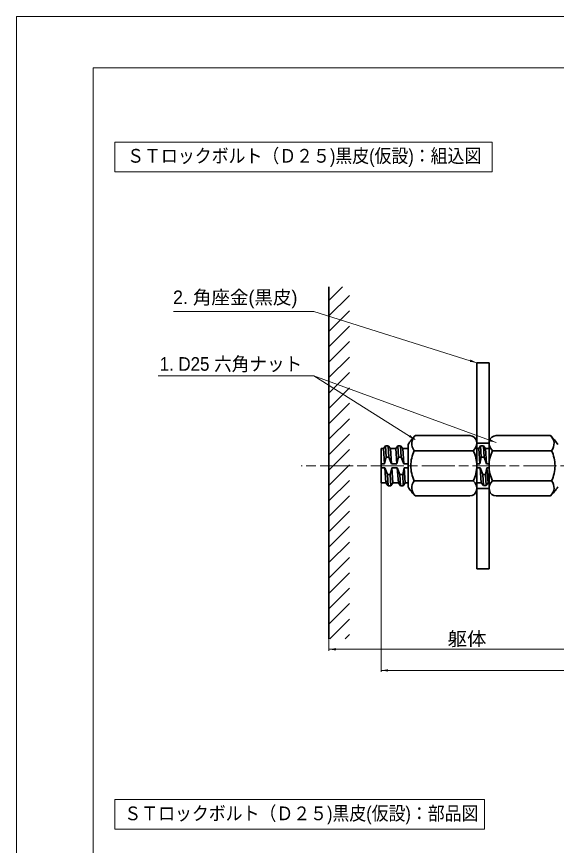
# Model space of a CAD drawing. Units: millimetres at full size, sheet at 1:2; details may follow other scales. Extents: x 2222 to 3904, y 1083 to 2271.
# Drawn here: x 2222 to 2615, y 1667 to 2271 of the extents above; entities that cross this region are included whole.
import ezdxf
from ezdxf.enums import TextEntityAlignment as Align

# ---------------------------------------------------------------- set-up
doc = ezdxf.new("R2010")
doc.units = ezdxf.units.MM
doc.header["$LTSCALE"] = 2
doc.linetypes.add('CHAIN', pattern=[18.5, 12, -1.5, 3.5, -1.5])
for name, color, linetype, lineweight in [('1 外形線', 7, 'Continuous', 35), ('2 細い実線', 3, 'Continuous', 20), ('4中心線', 1, 'CHAIN', 15), ('6寸法線', 4, 'Continuous', 13), ('7 枠・タイトル', 7, 'Continuous', 13), ('Defpoints_2', 7, 'Continuous', 13)]:
    doc.layers.add(name, color=color, linetype=linetype, lineweight=lineweight)
doc.styles.add('ＭＳ Ｐゴシック', font='')
doc.styles.get('ＭＳ Ｐゴシック').set_extended_font_data('MS PGothic')

# ---------------------------------------------------------------- blocks, each defined once
blk = doc.blocks.new('filled_arrow')
at = {"color": 0, "linetype": 'Continuous', "lineweight": -2}
blk.add_solid([(7.5, 1.25), (0, 0), (7.5, -1.25)], dxfattribs=at)

msp = doc.modelspace()

# ---------------------------------------------------------------- hatches: boundary and pattern name
at = {"layer": '2 細い実線'}
h = msp.add_hatch(dxfattribs=at)
h.set_pattern_fill('USER', color=256, style=0, pattern_type=2)
h.set_pattern_definition([(45, (2220.692, 1083.076), (-5.61266, 5.61266), [])])
h.paths.add_polyline_path([(2464.784, 1945.458), (2464.784, 1943.968), (2464.784, 1942.458), (2464.784, 1934.608), (2464.785, 1817.915), (2449.785, 1817.915), (2449.784, 1943.968), (2449.783, 2074.233), (2464.783, 2074.233), (2464.784, 1953.308)])

# ---------------------------------------------------------------- linework, layer by layer
at = {"layer": '1 外形線'}
for p, q in [((2449.785, 1817.915), (2449.783, 2074.233)), ((2557.341, 1960.469), (2557.343, 2018.981)), ((2566.343, 2018.981), (2557.343, 2018.981)), ((2566.343, 2018.981), (2566.341, 1960.469)), ((2552.286, 1965.919), (2512.66, 1965.919)), ((2571.395, 1965.919), (2611.02, 1965.918)), ((2487.828, 1956.478), (2487.829, 1931.478)), ((2489.494, 1956.46), (2487.828, 1956.46)), ((2490.887, 1958.46), (2489.494, 1956.46)), ((2490.258, 1945.455), (2489.494, 1956.46)), ((2491.363, 1950.305), (2490.887, 1958.46)), ((2492.888, 1958.46), (2490.887, 1958.46)), ((2492.888, 1958.46), (2494.504, 1956.46)), ((2493.362, 1950.304), (2492.888, 1958.46)), ((2495.268, 1945.455), (2494.504, 1956.46)), ((2498.517, 1956.46), (2494.504, 1956.46)), ((2499.91, 1958.46), (2498.517, 1956.46)), ((2499.281, 1945.455), (2498.517, 1956.46)), ((2500.386, 1950.304), (2499.91, 1958.46)), ((2501.911, 1958.46), (2499.91, 1958.46)), ((2501.911, 1958.46), (2503.527, 1956.46)), ((2502.385, 1950.304), (2501.911, 1958.46)), ((2504.291, 1945.455), (2503.527, 1956.46)), ((2507.34, 1956.46), (2503.527, 1956.46)), ((2507.34, 1943.969), (2507.34, 1959.329)), ((2566.34, 1960.432), (2557.34, 1960.432)), ((2557.34, 1943.969), (2557.34, 1960.432)), ((2558.783, 1956.472), (2557.34, 1956.472)), ((2560.176, 1958.472), (2558.783, 1956.472)), ((2559.547, 1945.46), (2558.783, 1956.472)), ((2560.651, 1950.31), (2560.176, 1958.472)), ((2562.176, 1958.472), (2560.176, 1958.472)), ((2562.176, 1958.472), (2563.792, 1956.471)), ((2562.651, 1950.31), (2562.176, 1958.472)), ((2564.557, 1945.46), (2563.792, 1956.471)), ((2566.34, 1956.472), (2563.793, 1956.472)), ((2566.34, 1943.969), (2566.34, 1960.432)), ((2491.363, 1950.305), (2490.258, 1945.455)), ((2491.363, 1950.305), (2493.362, 1950.304)), ((2493.362, 1950.304), (2495.268, 1945.455)), ((2500.386, 1950.304), (2499.281, 1945.455)), ((2500.386, 1950.304), (2502.385, 1950.304)), ((2502.385, 1950.304), (2504.291, 1945.455)), ((2554.803, 1954.944), (2511.89, 1954.944)), ((2560.651, 1950.31), (2559.547, 1945.46)), ((2560.651, 1950.31), (2562.651, 1950.31)), ((2562.573, 1950.31), (2562.651, 1950.31)), ((2562.651, 1950.31), (2564.557, 1945.46)), ((2568.878, 1954.944), (2611.79, 1954.943)), ((2490.258, 1945.455), (2487.828, 1945.455)), ((2499.281, 1945.455), (2495.268, 1945.455)), ((2507.34, 1945.455), (2504.291, 1945.455)), ((2507.34, 1943.969), (2507.34, 1928.61)), ((2559.547, 1945.46), (2557.34, 1945.46)), ((2557.34, 1943.969), (2557.34, 1927.507)), ((2566.34, 1945.46), (2564.557, 1945.46)), ((2566.34, 1943.969), (2566.339, 1927.507)), ((2490.506, 1942.455), (2487.828, 1942.455)), ((2491.27, 1931.46), (2490.506, 1942.455)), ((2492.412, 1937.605), (2490.506, 1942.455)), ((2492.887, 1929.46), (2492.412, 1937.605)), ((2492.412, 1937.605), (2494.412, 1937.605)), ((2494.412, 1937.605), (2495.516, 1942.455)), ((2494.887, 1929.46), (2494.412, 1937.605)), ((2496.28, 1931.46), (2495.516, 1942.455)), ((2499.529, 1942.455), (2495.516, 1942.455)), ((2500.293, 1931.46), (2499.529, 1942.455)), ((2501.435, 1937.604), (2499.529, 1942.455)), ((2501.435, 1937.604), (2503.435, 1937.605)), ((2501.91, 1929.46), (2501.435, 1937.604)), ((2503.435, 1937.605), (2504.539, 1942.455)), ((2503.91, 1929.46), (2503.435, 1937.605)), ((2505.303, 1931.46), (2504.539, 1942.455)), ((2507.34, 1942.455), (2504.539, 1942.455)), ((2559.794, 1942.461), (2557.34, 1942.461)), ((2561.7, 1937.61), (2559.794, 1942.461)), ((2560.558, 1931.472), (2559.794, 1942.461)), ((2561.7, 1937.61), (2563.7, 1937.611)), ((2562.175, 1929.472), (2561.7, 1937.61)), ((2563.7, 1937.611), (2564.805, 1942.46)), ((2564.175, 1929.472), (2563.7, 1937.611)), ((2566.34, 1942.46), (2564.804, 1942.46)), ((2565.569, 1931.472), (2564.804, 1942.459)), ((2554.803, 1932.994), (2511.89, 1932.994)), ((2568.877, 1932.994), (2611.789, 1932.993)), ((2491.27, 1931.46), (2487.829, 1931.46)), ((2492.887, 1929.46), (2491.27, 1931.46)), ((2494.887, 1929.46), (2492.887, 1929.46)), ((2494.887, 1929.46), (2496.28, 1931.46)), ((2500.293, 1931.46), (2496.28, 1931.46)), ((2501.91, 1929.46), (2500.293, 1931.46)), ((2503.91, 1929.46), (2501.91, 1929.46)), ((2503.91, 1929.46), (2505.303, 1931.46)), ((2507.34, 1931.46), (2505.303, 1931.46)), ((2557.34, 1927.469), (2557.339, 1868.981)), ((2560.558, 1931.472), (2557.34, 1931.473)), ((2566.34, 1927.425), (2557.34, 1927.425)), ((2562.175, 1929.472), (2560.558, 1931.472)), ((2564.175, 1929.472), (2562.175, 1929.472)), ((2564.175, 1929.472), (2565.569, 1931.472)), ((2566.34, 1931.472), (2565.569, 1931.472)), ((2566.339, 1868.981), (2566.34, 1927.469)), ((2552.286, 1922.019), (2512.66, 1922.019)), ((2571.394, 1922.019), (2611.019, 1922.018)), ((2566.339, 1868.981), (2557.339, 1868.981))]:
    msp.add_line(p, q, dxfattribs=at)
msp.add_circle((2491.581, 1932.478), 0.2, dxfattribs=at)
for centre, radius, start, end in [((2533.11, 1943.969), 30, 132.9737, 149.20449), ((2518.108, 1960.023), 8.028, 132.73231, 219.24116), ((2552.286, 1960.919), 5, 12.79254, 90), ((2550.139, 1960.432), 7.202, 310.36143, 12.79254), ((2573.542, 1960.432), 7.202, 167.20587, 229.63698), ((2571.395, 1960.919), 5, 89.99841, 167.20587), ((2590.57, 1943.969), 30, 30.79392, 47.0247), ((2605.573, 1960.021), 8.028, 320.75725, 47.26609), ((2534.353, 1943.969), 25, 153.95991, 180), ((2532.34, 1943.969), 25, 0, 26.04009), ((2591.34, 1943.969), 25, 153.95831, 179.99841), ((2589.328, 1943.969), 25, 359.99841, 26.0385), ((2534.353, 1943.969), 25, 180, 206.04009), ((2532.34, 1943.969), 25, 333.95991, 0), ((2591.34, 1943.969), 25, 179.99841, 206.0385), ((2589.328, 1943.969), 25, 333.95831, 359.99841), ((2518.108, 1927.916), 8.028, 140.75884, 227.26769), ((2550.139, 1927.507), 7.202, 347.20746, 49.63857), ((2573.541, 1927.507), 7.202, 130.35983, 192.79094), ((2605.572, 1927.915), 8.028, 312.73072, 39.23956), ((2533.11, 1943.969), 30, 210.79551, 227.0263), ((2552.286, 1927.019), 5, 270, 347.20746), ((2571.394, 1927.019), 5, 192.79094, 269.99841), ((2590.57, 1943.969), 30, 312.97211, 329.20289)]:
    msp.add_arc(centre, radius, start, end, dxfattribs=at)
at = {"layer": '4中心線'}
msp.add_line((3688.298, 1943.969), (2429.493, 1943.969), dxfattribs=at)
at = {"layer": '6寸法線'}
for p, q in [((2487.829, 1931.415), (2487.829, 1793.927)), ((2449.785, 1817.853), (2449.785, 1809.291)), ((2449.785, 1810.291), (2650.79, 1810.291)), ((2487.829, 1794.927), (3605.627, 1794.927))]:
    msp.add_line(p, q, dxfattribs=at)
for points in [[(2557.343, 2018.969), (2552.574, 2020.474), (2438.723, 2056.409), (2336.743, 2056.409)], [(2512.573, 1962.964), (2508.341, 1965.626), (2438.723, 2009.414), (2325.442, 2009.414)], [(2571.395, 1960.919), (2566.699, 1962.636), (2438.723, 2009.414)]]:
    msp.add_lwpolyline(points, dxfattribs=at)
at = {"layer": '7 枠・タイトル'}
for p, q in [((2278.072, 1120.301), (2278.072, 2233.854)), ((3848.768, 2233.854), (2278.072, 2233.854)), ((2293.909, 2179.618), (2568.474, 2179.618)), ((2293.909, 2179.618), (2293.909, 2158.047)), ((2568.474, 2179.618), (2568.474, 2158.047)), ((2293.909, 2158.047), (2568.474, 2158.047)), ((2293.909, 1700.923), (2563.02, 1700.923)), ((2293.909, 1700.923), (2293.909, 1679.351)), ((2563.02, 1700.923), (2563.02, 1679.351)), ((2293.909, 1679.351), (2563.02, 1679.351))]:
    msp.add_line(p, q, dxfattribs=at)
at = {"layer": 'Defpoints_2'}
msp.add_lwpolyline([(2222.42, 1083.078), (3904.42, 1083.078), (3904.42, 2271.078), (2222.42, 2271.078)], close=True, dxfattribs=at)

# ---------------------------------------------------------------- block references
at = {"layer": '6寸法線', "xscale": 0.667, "yscale": 0.667}
for p, rotation in [((2557.343, 2018.969), 162.5), ((2512.573, 1962.964), 147.8), ((2571.395, 1960.919), 159.9)]:
    msp.add_blockref('filled_arrow', p, dxfattribs=dict(at, rotation=rotation))
for p in [(2449.785, 1810.291), (2487.829, 1794.927)]:
    msp.add_blockref('filled_arrow', p, dxfattribs=at)

# ---------------------------------------------------------------- texts
at = {"layer": '6寸法線', "color": 7, "style": 'ＭＳ Ｐゴシック'}
msp.add_text('2. 角座金(黒皮)', height=9.897, dxfattribs=at).set_placement((2336.313, 2058.697), align=Align.BOTTOM_LEFT)
at = {"layer": '6寸法線', "color": 7, "style": 'ＭＳ Ｐゴシック', "width": 0.95}
msp.add_text('1. D25 六角ナット', height=9.897, dxfattribs=at).set_placement((2326.537, 2010.178), align=Align.BOTTOM_LEFT)
at = {"layer": '6寸法線', "style": 'ＭＳ Ｐゴシック', "width": 1.05}
msp.add_text('躯体', height=9.897, dxfattribs=at).set_placement((2550.287, 1817.882), align=Align.MIDDLE_CENTER)
at = {"layer": '7 枠・タイトル', "style": 'ＭＳ Ｐゴシック', "width": 0.9}
for s, p in [('ＳＴロックボルト（Ｄ２５)黒皮(仮設)：組込図', (2302.907, 2161.66)), ('ＳＴロックボルト（Ｄ２５)黒皮(仮設)：部品図', (2300.804, 1682.79))]:
    msp.add_text(s, height=10.02, dxfattribs=at).set_placement(p, align=Align.BOTTOM_LEFT)

doc.saveas('drawing.dxf')
